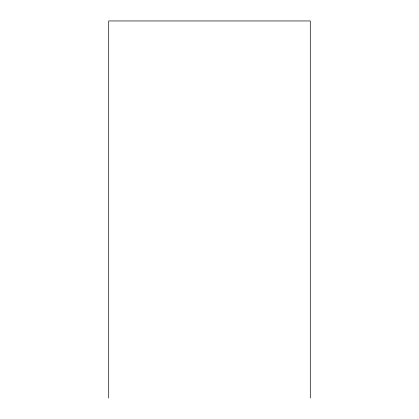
<?xml version="1.0" encoding="UTF-8"?>
<svg xmlns="http://www.w3.org/2000/svg" width="419" height="419" viewBox="0 0 419 419"><rect width="100%" height="100%" fill="white"/><g stroke="black" fill="none" stroke-linecap="round" stroke-linejoin="round"><path stroke-width="0.63" d="M310.296 398.05L310.296 20.95L108.704 20.95L108.704 398.05"/></g></svg>
